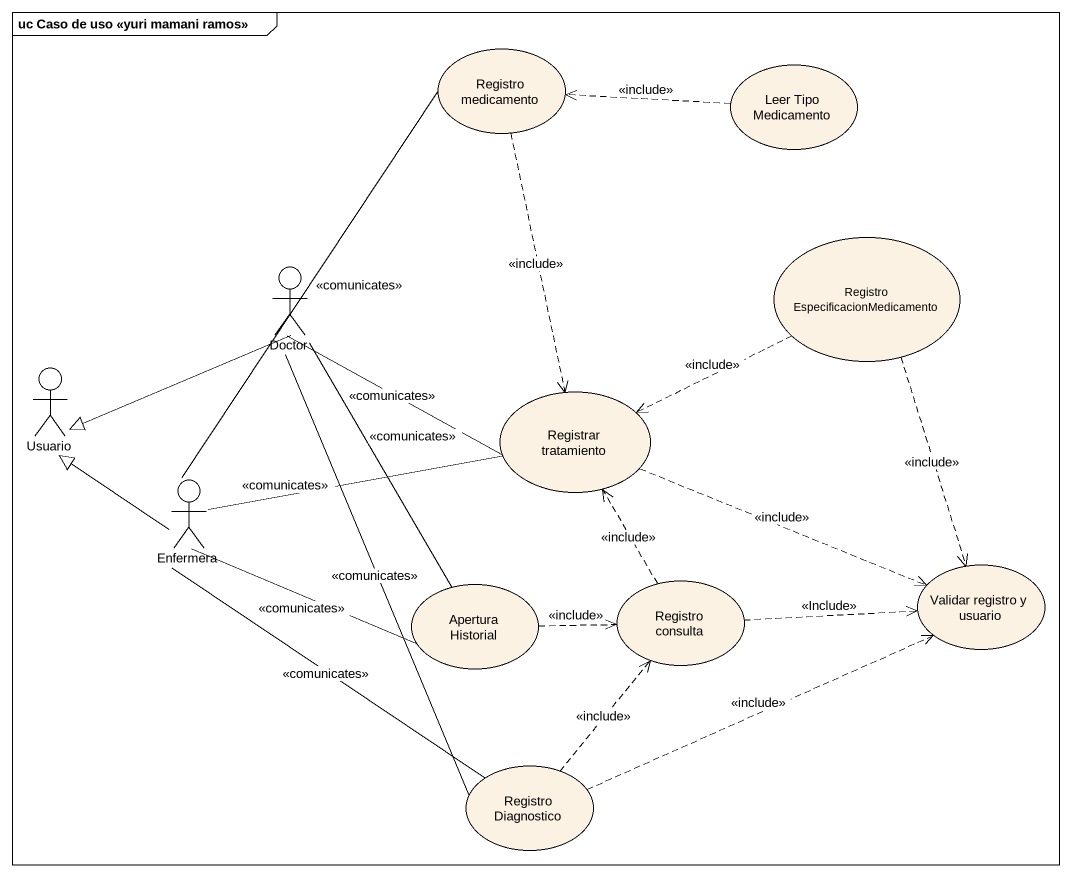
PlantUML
@startuml
mainframe uc Caso de uso <<yuri mamani ramos>>
usecase "Registro medicamento" as Registro_medicamento
usecase "Leer Tipo Medicamento" as Leer_Tipo_Medicamento
actor Doctor
usecase "Registro EspecificacionMedicamento" as Registro
actor Usuario
usecase "Registrar tratamiento" as Registrar_tratamiento
actor Enfermera
usecase "Apertura Historial" as Apertura_Historial
usecase "Registro consulta" as Registro_consulta
usecase "Validar registro y usuario" as Validar_registro_y_usuario
usecase "Registro Diagnostico" as Registro_Diagnostico
Registro_medicamento ..> Registrar_tratamiento : <<include>>
Leer_Tipo_Medicamento .left.> Registro_medicamento : <<include>>
Doctor -left-|> Usuario
Doctor -right- Registrar_tratamiento : <<comunicates>>
Doctor -- Apertura_Historial : <<comunicates>>
Doctor -- Registro_Diagnostico : <<comunicates>>
Registro .left.> Registrar_tratamiento : <<include>>
Registro ..> Validar_registro_y_usuario : <<include>>
Registrar_tratamiento .right.> Validar_registro_y_usuario : <<include>>
Enfermera -up- Registro_medicamento : <<comunicates>>
Enfermera -up-|> Usuario
Enfermera -right- Registrar_tratamiento : <<comunicates>>
Enfermera -right- Apertura_Historial : <<comunicates>>
Enfermera -- Registro_Diagnostico : <<comunicates>>
Apertura_Historial .right.> Registro_consulta : <<include>>
Registro_consulta .up.> Registrar_tratamiento : <<include>>
Registro_consulta .right.> Validar_registro_y_usuario : <<Include>>
Registro_Diagnostico .up.> Registro_consulta : <<include>>
Registro_Diagnostico .right.> Validar_registro_y_usuario : <<include>>
@enduml
